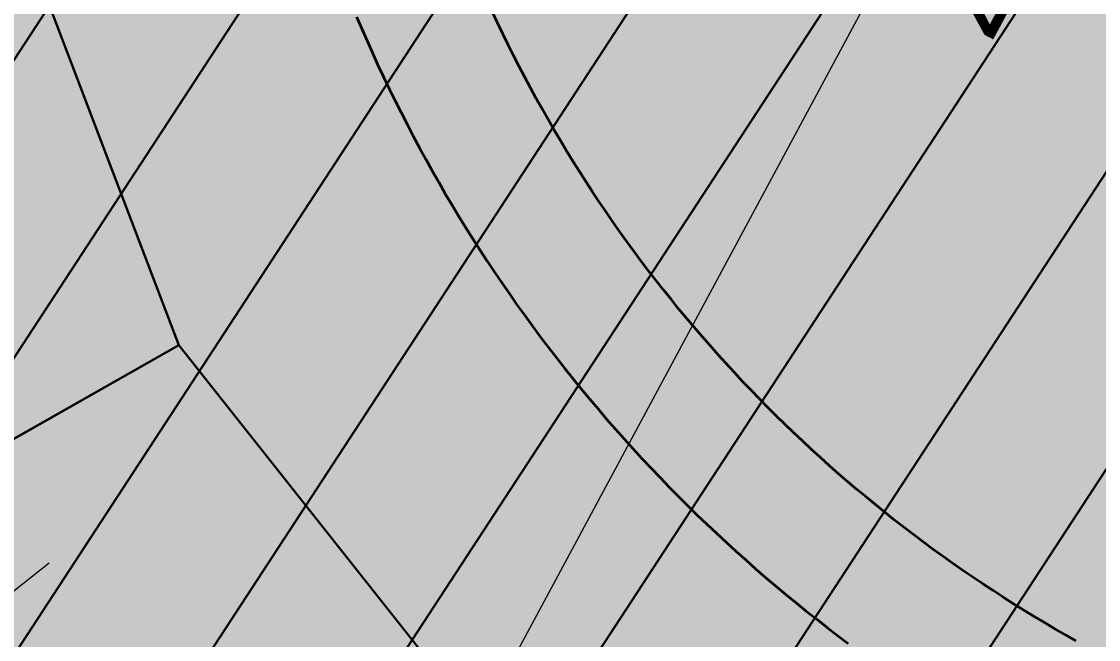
# Model space of a CAD drawing. Header units: metres. Extents: x 2711799 to 2711985, y 1236908 to 1237087.
# Drawn here: x 2711913.791 to 2711915.925, y 1237017.832 to 1237019.057 of the extents above; entities that cross this region are included whole.
import ezdxf

# ---------------------------------------------------------------- set-up
doc = ezdxf.new("R2010")
doc.units = ezdxf.units.M
doc.header["$PDMODE"] = 2
doc.header["$PDSIZE"] = -2
doc.linetypes.add('AUSGEZOGEN', pattern=[0])
for name, color, linetype, lineweight in [('XR$1$STANDARD_1', 7, 'AUSGEZOGEN', 13), ('XR$2$STANDARD_1', 7, 'AUSGEZOGEN', 13), ('XR$5$STANDARD_1', 7, 'AUSGEZOGEN', 13), ('XR$6$Vermassung Decke', 7, 'AUSGEZOGEN', 18)]:
    doc.layers.add(name, color=color, linetype=linetype, lineweight=lineweight)
for name, color, linetype in [('XR$3$V02_Raumstempel', 7, 'AUSGEZOGEN'), ('XR$3$V10_Achsen', 7, 'AUSGEZOGEN'), ('XR$4$E21_Stützen', 7, 'AUSGEZOGEN'), ('XR$4$E42_Aussendämmung', 7, 'AUSGEZOGEN'), ('XR$4$M61_Mobiliar', 7, 'AUSGEZOGEN')]:
    doc.layers.add(name, color=color, linetype=linetype)
doc.styles.add('ARIAL', font='arial.ttf')
doc.dimstyles.new('DIMSTYLE_6', dxfattribs={"dimtxt": 0.2, "dimasz": 0.2, "dimexe": 0, "dimexo": 0, "dimgap": 0.1, "dimtad": 2, "dimrnd": 0.005, "dimzin": 4, "dimdsep": 46, "dimtxsty": 'ARIAL', "dimblk1": 'ALL_ML_KREIS', "dimblk2": 'ALL_ML_KREIS', "dimsah": 1, "dimcen": 0, "dimclrd": 7, "dimclre": 7, "dimclrt": 7, "dimadec": 0, "dimazin": 0, "dimtfac": 1, "dimtdec": 0, "dimtix": 1, "dimtmove": 2, "dimatfit": 3, "dimfxl": 0, "dimtzin": 0, "dimlwd": 0, "dimlwe": 18, "dimarcsym": 0})

# ---------------------------------------------------------------- blocks, each defined once
blk = doc.blocks.new('COMPLEXOBJECT_0')
at = {"layer": 'XR$1$STANDARD_1', "color": 7, "linetype": 'AUSGEZOGEN', "lineweight": 13, "transparency": 33554687, "invisible_edges": 3}
for points in [[(25.4286, 1.3625, -1.3266), (20.6477, 30.5331, -1.3266), (19.2546, 3.146, -1.3266)], [(35.4227, 0.3852, -1.3266), (20.6477, 30.5331, -1.3266), (31.2208, 0.5698, -1.3266)], [(31.2208, 0.5698, -1.3266), (20.6477, 30.5331, -1.3266), (25.4286, 1.3625, -1.3266)]]:
    blk.add_3dface(points, dxfattribs=at)
blk = doc.blocks.new('COMPLEXOBJECT_26')
at = {"layer": 'XR$1$STANDARD_1', "color": 254, "linetype": 'AUSGEZOGEN', "lineweight": 25, "transparency": 33554687, "invisible_edges": 3}
blk.add_3dface([(32.8125, 3.5091, 1.0734), (37.6387, 2.3421, 1.0734), (33.3043, 4.6466, 1.0734)], dxfattribs=at)
blk = doc.blocks.new('COMPLEXOBJECT_74')
at = {"layer": 'XR$1$STANDARD_1', "color": 8, "linetype": 'AUSGEZOGEN', "lineweight": 25, "transparency": 33554687}
for points, invisible_edges in [([(31.3756, 3.0259, 0.3034), (27.2274, 7.907, 0.3034), (32.1527, 3.9235, 0.3034)], 3), ([(32.1527, 3.9235, 0.3034), (27.2274, 7.907, 0.3034), (32.5545, 4.8525, 0.3034)], 3), ([(32.5545, 4.8525, 0.3034), (27.2274, 7.907, 0.3034), (29.4274, 6.697, 0.3034)], 15), ([(32.6774, 6.697, 0.3034), (32.5545, 4.8525, 0.3034), (29.4274, 6.697, 0.3034)], 3)]:
    blk.add_3dface(points, dxfattribs=dict(at, invisible_edges=invisible_edges))
blk = doc.blocks.new('COMPLEXOBJECT_81')
at = {"layer": 'XR$1$STANDARD_1', "color": 117, "linetype": 'AUSGEZOGEN', "lineweight": 25, "transparency": 33554687}
for points, invisible_edges in [([(30.3965, 2.6332, 0.3034), (30.6382, 2.611, 0.3034), (30.3965, 2.6332, 1.4809)], 2), ([(30.3965, 2.6332, 1.4809), (30.6382, 2.611, 0.3034), (31.312, 2.5492, 1.4734)], 3), ([(31.312, 2.5492, 1.4734), (30.6382, 2.611, 0.3034), (32.1223, 2.475, 1.4725)], 3), ([(32.1223, 2.475, 1.4725), (30.6382, 2.611, 0.3034), (31.8016, 2.5044, 0.9668)], 13), ([(31.8016, 2.5044, 0.9668), (32.4203, 2.4477, 1.4717), (32.1223, 2.475, 1.4725)], 12)]:
    blk.add_3dface(points, dxfattribs=dict(at, invisible_edges=invisible_edges))
blk = doc.blocks.new('COMPLEXOBJECT_85')
at = {"layer": 'XR$1$STANDARD_1', "color": 31, "linetype": 'AUSGEZOGEN', "lineweight": 25, "transparency": 33554687}
for points, invisible_edges in [([(31.3756, 3.0259, 0.3034), (32.1527, 3.9235, 0.3034), (31.8016, 2.5044, 0.9668)], 2), ([(31.8016, 2.5044, 0.9668), (32.1527, 3.9235, 0.3034), (32.8125, 3.5091, 1.0734)], 13), ([(32.8125, 3.5091, 1.0734), (32.0643, 2.645, 1.0734), (31.8016, 2.5044, 0.9668)], 14), ([(32.1247, 2.5026, 1.2123), (31.8016, 2.5044, 0.9668), (32.0643, 2.645, 1.0734)], 3), ([(32.4203, 2.4477, 1.4717), (31.8016, 2.5044, 0.9668), (32.4432, 2.4715, 1.4734)], 2), ([(32.4432, 2.4715, 1.4734), (31.8016, 2.5044, 0.9668), (32.459, 2.4845, 1.4769)], 3), ([(32.459, 2.4845, 1.4769), (31.8016, 2.5044, 0.9668), (32.1247, 2.5026, 1.2123)], 3)]:
    blk.add_3dface(points, dxfattribs=dict(at, invisible_edges=invisible_edges))
blk = doc.blocks.new('Baugrube_$F38', base_point=(0, 0, -1.3266))
at = {"layer": 'XR$1$STANDARD_1', "color": 31, "linetype": 'AUSGEZOGEN', "lineweight": 25, "transparency": 33554687}
blk.add_3dface([(32.5545, 4.8525, 0.3034), (33.3043, 4.6466, 1.0734), (32.8125, 3.5091, 1.0734), (32.1527, 3.9235, 0.3034)], dxfattribs=at)
at = {"layer": 'XR$1$STANDARD_1', "color": 7, "linetype": 'AUSGEZOGEN', "lineweight": 13, "transparency": 33554687}
blk.add_blockref('COMPLEXOBJECT_0', (0, 0), dxfattribs=at)
at = {"layer": 'XR$1$STANDARD_1', "color": 8, "linetype": 'AUSGEZOGEN', "lineweight": 13, "transparency": 33554687}
blk.add_blockref('COMPLEXOBJECT_74', (0, 0), dxfattribs=at)
at = {"layer": 'XR$1$STANDARD_1', "color": 254, "linetype": 'AUSGEZOGEN', "lineweight": 13, "transparency": 33554687}
blk.add_blockref('COMPLEXOBJECT_26', (0, 0), dxfattribs=at)
at = {"layer": 'XR$1$STANDARD_1', "color": 31, "linetype": 'AUSGEZOGEN', "lineweight": 13, "transparency": 33554687}
blk.add_blockref('COMPLEXOBJECT_85', (0, 0), dxfattribs=at)
at = {"layer": 'XR$1$STANDARD_1', "color": 117, "linetype": 'AUSGEZOGEN', "lineweight": 13, "transparency": 33554687}
blk.add_blockref('COMPLEXOBJECT_81', (0, 0), dxfattribs=at)
blk = doc.blocks.new('Baugrube_$F39', base_point=(0, 0, -1.3266))
at = {"layer": 'XR$1$STANDARD_1', "linetype": 'AUSGEZOGEN', "lineweight": 25, "transparency": 33554687}
for color, points in [(8, [(27.2274, 7.907), (27.7274, 7.907), (27.7274, 8.407), (32.3274, 8.407), (32.3274, 8.197), (38.2774, 8.197), (38.2774, 6.347), (39.1274, 6.347), (39.1274, 5.747), (37.6774, 5.747), (37.6774, 7.597), (31.7274, 7.597), (31.7274, 7.807), (29.4274, 7.807), (29.4274, 6.697), (32.6774, 6.697), (32.6774, 5.8086), (32.5545, 4.8525), (32.1527, 3.9235), (31.3756, 3.0259), (30.6382, 2.611), (30.3965, 2.6332), (28.4774, 2.9132), (28.4774, 4.497), (27.2274, 4.497)]), (31, [(32.5545, 4.8525), (33.3043, 4.6466), (32.8125, 3.5091), (32.1527, 3.9235)]), (31, [(32.1527, 3.9235), (32.8125, 3.5091), (32.0643, 2.645), (32.1247, 2.5026), (32.459, 2.4845), (32.4432, 2.4715), (32.4203, 2.4477), (31.8016, 2.5044), (31.3756, 3.0259)])]:
    blk.add_hatch(color=color, dxfattribs=at).paths.add_polyline_path(points, flags=16)
at = {"layer": 'XR$1$STANDARD_1', "color": 7, "linetype": 'AUSGEZOGEN', "lineweight": 13, "transparency": 33554687}
blk.add_lwpolyline([(37.6774, 7.597), (31.7274, 7.597), (31.7274, 7.807), (29.4274, 7.807), (29.4274, 6.697), (32.6774, 6.697), (32.6774, 5.8086), (32.5545, 4.8525), (32.1527, 3.9235), (31.3756, 3.0259), (30.6382, 2.611), (30.3965, 2.6332), (28.4774, 2.9132), (28.4774, 4.497), (27.2274, 4.497), (27.2274, 7.907), (27.2274, 7.907), (27.7274, 7.907), (27.7274, 8.407), (32.3274, 8.407)], dxfattribs=at)
for points in [[(32.5545, 4.8525), (33.3043, 4.6466), (32.8125, 3.5091), (32.1527, 3.9235), (32.5545, 4.8525)], [(32.1527, 3.9235), (32.8125, 3.5091), (32.0643, 2.645), (32.1247, 2.5026), (32.459, 2.4845), (32.4432, 2.4715), (32.4203, 2.4477), (31.8016, 2.5044), (31.3756, 3.0259), (32.1527, 3.9235)]]:
    blk.add_lwpolyline(points, close=True, dxfattribs=at)
blk = doc.blocks.new('MUSTERELEMENT_19')
at = {"layer": 'XR$5$STANDARD_1', "color": 7, "linetype": 'AUSGEZOGEN', "lineweight": 18, "transparency": 33554687}
for p, q in [((9.1498, -11.7824), (9.2875, -11.8419)), ((8.9625, -11.8376), (9.2379, -11.9567)), ((9.0506, -12.0119), (9.1883, -12.0714)), ((8.8633, -12.0671), (9.1386, -12.1862)), ((8.9513, -12.2414), (9.089, -12.3009))]:
    blk.add_line(p, q, dxfattribs=at)
blk.add_lwpolyline([(8.764, -12.2966), (8.9653, -12.3836), (9.0394, -12.4157)], dxfattribs=at)
blk = doc.blocks.new('ALL_ML_KREIS')
at = {"color": 0, "linetype": 'ByBlock', "lineweight": -2}
for p, q in [((0, -0.5), (0, 0.5)), ((-1, 0), (0.5, 0))]:
    blk.add_line(p, q, dxfattribs=at)
blk.add_circle((0, 0), 0.15, dxfattribs=at)
blk = doc.blocks.new('*D1375')
at = {"layer": 'DEFPOINTS', "color": 0, "transparency": 16777216}
for p in [(2711916.4601, 1237021.3212), (2711914.6276, 1237017.5379), (2711915.3925, 1237017.1267)]:
    blk.add_point(p, dxfattribs=at)
at = {"layer": 'XR$6$Vermassung Decke', "color": 7, "lineweight": 18, "transparency": 16777216}
for p, q in [((2711916.4601, 1237021.3212), (2711916.6165, 1237021.2372)), ((2711915.3925, 1237017.1267), (2711914.6276, 1237017.5379))]:
    blk.add_line(p, q, dxfattribs=at)
at = {"layer": 'XR$6$Vermassung Decke', "color": 7, "lineweight": 0, "transparency": 16777216}
blk.add_line((2711916.5218, 1237021.061), (2711914.7223, 1237017.7141), dxfattribs=at)
at = {"layer": 'XR$6$Vermassung Decke', "color": 7, "lineweight": 0, "transparency": 16777216, "xscale": 0.2, "yscale": 0.2, "zscale": 0.2}
for p, rotation in [((2711916.6165, 1237021.2372), 61.73568339642876), ((2711914.6276, 1237017.5379), 241.7356833964287)]:
    blk.add_blockref('ALL_ML_KREIS', p, dxfattribs=dict(at, rotation=rotation))
at = {"layer": 'XR$6$Vermassung Decke', "color": 7, "lineweight": 18, "transparency": 16777216, "insert": (2711915.7954, 1237019.2804), "char_height": 0.2, "width": 0.666667, "attachment_point": 5, "rotation": 61.7357, "style": 'ARIAL'}
blk.add_mtext('4.20', dxfattribs=at)

msp = doc.modelspace()

# ---------------------------------------------------------------- linework, layer by layer
at = {"layer": 'XR$2$STANDARD_1', "color": 1, "linetype": 'AUSGEZOGEN', "lineweight": 35, "transparency": 33554687}
for p, q in [((2711914.7346, 1237019.054, 640.05), (2711914.7244, 1237019.0757, 640.05)), ((2711914.7346, 1237019.054, 640.05), (2711914.7244, 1237019.0757, 640.05)), ((2711914.4552, 1237019.0664, 640.05), (2711914.4655, 1237019.0424, 640.05)), ((2711914.4552, 1237019.0664, 640.05), (2711914.4655, 1237019.0424, 640.05)), ((2711914.745, 1237019.0323, 640.05), (2711914.7346, 1237019.054, 640.05)), ((2711914.745, 1237019.0323, 640.05), (2711914.7346, 1237019.054, 640.05)), ((2711914.4655, 1237019.0424, 640.05), (2711914.476, 1237019.0184, 640.05)), ((2711914.4655, 1237019.0424, 640.05), (2711914.476, 1237019.0184, 640.05)), ((2711914.7555, 1237019.0108, 640.05), (2711914.745, 1237019.0323, 640.05)), ((2711914.7555, 1237019.0108, 640.05), (2711914.745, 1237019.0323, 640.05)), ((2711914.476, 1237019.0184, 640.05), (2711914.4866, 1237018.9945, 640.05)), ((2711914.476, 1237019.0184, 640.05), (2711914.4866, 1237018.9945, 640.05)), ((2711914.7663, 1237018.9893, 640.05), (2711914.7555, 1237019.0108, 640.05)), ((2711914.7663, 1237018.9893, 640.05), (2711914.7555, 1237019.0108, 640.05)), ((2711914.4866, 1237018.9945, 640.05), (2711914.4975, 1237018.9706, 640.05)), ((2711914.4866, 1237018.9945, 640.05), (2711914.4975, 1237018.9706, 640.05)), ((2711914.7772, 1237018.9679, 640.05), (2711914.7663, 1237018.9893, 640.05)), ((2711914.7772, 1237018.9679, 640.05), (2711914.7663, 1237018.9893, 640.05)), ((2711914.4975, 1237018.9706, 640.05), (2711914.5087, 1237018.9469, 640.05)), ((2711914.4975, 1237018.9706, 640.05), (2711914.5087, 1237018.9469, 640.05)), ((2711914.7883, 1237018.9467, 640.05), (2711914.7772, 1237018.9679, 640.05)), ((2711914.7883, 1237018.9467, 640.05), (2711914.7772, 1237018.9679, 640.05)), ((2711914.5087, 1237018.9469, 640.05), (2711914.52, 1237018.9233, 640.05)), ((2711914.5087, 1237018.9469, 640.05), (2711914.52, 1237018.9233, 640.05)), ((2711914.7996, 1237018.9255, 640.05), (2711914.7883, 1237018.9467, 640.05)), ((2711914.7996, 1237018.9255, 640.05), (2711914.7883, 1237018.9467, 640.05)), ((2711914.8111, 1237018.9044, 640.05), (2711914.7996, 1237018.9255, 640.05)), ((2711914.8111, 1237018.9044, 640.05), (2711914.7996, 1237018.9255, 640.05)), ((2711914.52, 1237018.9233, 640.05), (2711914.5315, 1237018.8998, 640.05)), ((2711914.52, 1237018.9233, 640.05), (2711914.5315, 1237018.8998, 640.05)), ((2711914.8228, 1237018.8835, 640.05), (2711914.8111, 1237018.9044, 640.05)), ((2711914.8228, 1237018.8835, 640.05), (2711914.8111, 1237018.9044, 640.05)), ((2711914.5315, 1237018.8998, 640.05), (2711914.5432, 1237018.8764, 640.05)), ((2711914.5315, 1237018.8998, 640.05), (2711914.5432, 1237018.8764, 640.05)), ((2711914.8346, 1237018.8626, 640.05), (2711914.8228, 1237018.8835, 640.05)), ((2711914.8346, 1237018.8626, 640.05), (2711914.8228, 1237018.8835, 640.05)), ((2711914.5432, 1237018.8764, 640.05), (2711914.5551, 1237018.8531, 640.05)), ((2711914.5432, 1237018.8764, 640.05), (2711914.5551, 1237018.8531, 640.05)), ((2711914.8467, 1237018.8418, 640.05), (2711914.8346, 1237018.8626, 640.05)), ((2711914.8467, 1237018.8418, 640.05), (2711914.8346, 1237018.8626, 640.05)), ((2711914.5551, 1237018.8531, 640.05), (2711914.5673, 1237018.8299, 640.05)), ((2711914.5551, 1237018.8531, 640.05), (2711914.5673, 1237018.8299, 640.05)), ((2711914.8589, 1237018.8212, 640.05), (2711914.8467, 1237018.8418, 640.05)), ((2711914.8589, 1237018.8212, 640.05), (2711914.8467, 1237018.8418, 640.05)), ((2711914.5673, 1237018.8299, 640.05), (2711914.5796, 1237018.8068, 640.05)), ((2711914.5673, 1237018.8299, 640.05), (2711914.5796, 1237018.8068, 640.05)), ((2711914.8713, 1237018.8006, 640.05), (2711914.8589, 1237018.8212, 640.05)), ((2711914.8713, 1237018.8006, 640.05), (2711914.8589, 1237018.8212, 640.05)), ((2711914.5796, 1237018.8068, 640.05), (2711914.5921, 1237018.7838, 640.05)), ((2711914.5796, 1237018.8068, 640.05), (2711914.5921, 1237018.7838, 640.05)), ((2711914.8839, 1237018.7802, 640.05), (2711914.8713, 1237018.8006, 640.05)), ((2711914.8839, 1237018.7802, 640.05), (2711914.8713, 1237018.8006, 640.05)), ((2711914.5921, 1237018.7838, 640.05), (2711914.6049, 1237018.7609, 640.05)), ((2711914.5921, 1237018.7838, 640.05), (2711914.6049, 1237018.7609, 640.05)), ((2711914.8966, 1237018.7598, 640.05), (2711914.8839, 1237018.7802, 640.05)), ((2711914.8966, 1237018.7598, 640.05), (2711914.8839, 1237018.7802, 640.05)), ((2711914.6049, 1237018.7609, 640.05), (2711914.6178, 1237018.7382, 640.05)), ((2711914.6049, 1237018.7609, 640.05), (2711914.6178, 1237018.7382, 640.05)), ((2711914.9096, 1237018.7396, 640.05), (2711914.8966, 1237018.7598, 640.05)), ((2711914.9096, 1237018.7396, 640.05), (2711914.8966, 1237018.7598, 640.05)), ((2711914.6178, 1237018.7382, 640.05), (2711914.6309, 1237018.7155, 640.05)), ((2711914.6178, 1237018.7382, 640.05), (2711914.6309, 1237018.7155, 640.05)), ((2711914.9227, 1237018.7195, 640.05), (2711914.9096, 1237018.7396, 640.05)), ((2711914.9227, 1237018.7195, 640.05), (2711914.9096, 1237018.7396, 640.05)), ((2711914.6309, 1237018.7155, 640.05), (2711914.6443, 1237018.693, 640.05)), ((2711914.6309, 1237018.7155, 640.05), (2711914.6443, 1237018.693, 640.05)), ((2711914.9359, 1237018.6995, 640.05), (2711914.9227, 1237018.7195, 640.05)), ((2711914.9359, 1237018.6995, 640.05), (2711914.9227, 1237018.7195, 640.05)), ((2711914.6443, 1237018.693, 640.05), (2711914.6578, 1237018.6705, 640.05)), ((2711914.6443, 1237018.693, 640.05), (2711914.6578, 1237018.6705, 640.05)), ((2711914.9494, 1237018.6796, 640.05), (2711914.9359, 1237018.6995, 640.05)), ((2711914.9494, 1237018.6796, 640.05), (2711914.9359, 1237018.6995, 640.05)), ((2711914.6578, 1237018.6705, 640.05), (2711914.6715, 1237018.6482, 640.05)), ((2711914.6578, 1237018.6705, 640.05), (2711914.6715, 1237018.6482, 640.05)), ((2711914.963, 1237018.6599, 640.05), (2711914.9494, 1237018.6796, 640.05)), ((2711914.963, 1237018.6599, 640.05), (2711914.9494, 1237018.6796, 640.05)), ((2711914.6715, 1237018.6482, 640.05), (2711914.6854, 1237018.6261, 640.05)), ((2711914.6715, 1237018.6482, 640.05), (2711914.6854, 1237018.6261, 640.05)), ((2711914.9768, 1237018.6402, 640.05), (2711914.963, 1237018.6599, 640.05)), ((2711914.9768, 1237018.6402, 640.05), (2711914.963, 1237018.6599, 640.05)), ((2711914.6854, 1237018.6261, 640.05), (2711914.6995, 1237018.604, 640.05)), ((2711914.6854, 1237018.6261, 640.05), (2711914.6995, 1237018.604, 640.05)), ((2711914.9908, 1237018.6207, 640.05), (2711914.9768, 1237018.6402, 640.05)), ((2711914.9908, 1237018.6207, 640.05), (2711914.9768, 1237018.6402, 640.05)), ((2711914.6995, 1237018.604, 640.05), (2711914.7138, 1237018.5821, 640.05)), ((2711914.6995, 1237018.604, 640.05), (2711914.7138, 1237018.5821, 640.05)), ((2711915.005, 1237018.6013, 640.05), (2711914.9908, 1237018.6207, 640.05)), ((2711915.005, 1237018.6013, 640.05), (2711914.9908, 1237018.6207, 640.05)), ((2711915.0193, 1237018.5821, 640.05), (2711915.005, 1237018.6013, 640.05)), ((2711915.0193, 1237018.5821, 640.05), (2711915.005, 1237018.6013, 640.05)), ((2711914.7138, 1237018.5821, 640.05), (2711914.7283, 1237018.5603, 640.05)), ((2711914.7138, 1237018.5821, 640.05), (2711914.7283, 1237018.5603, 640.05)), ((2711915.0337, 1237018.5629, 640.05), (2711915.0193, 1237018.5821, 640.05)), ((2711915.0337, 1237018.5629, 640.05), (2711915.0193, 1237018.5821, 640.05)), ((2711915.0484, 1237018.5439, 640.05), (2711915.0337, 1237018.5629, 640.05)), ((2711915.0484, 1237018.5439, 640.05), (2711915.0337, 1237018.5629, 640.05)), ((2711914.7283, 1237018.5603, 640.05), (2711914.743, 1237018.5386, 640.05)), ((2711914.7283, 1237018.5603, 640.05), (2711914.743, 1237018.5386, 640.05)), ((2711915.0632, 1237018.525, 640.05), (2711915.0484, 1237018.5439, 640.05)), ((2711915.0632, 1237018.525, 640.05), (2711915.0484, 1237018.5439, 640.05)), ((2711914.743, 1237018.5386, 640.05), (2711914.7579, 1237018.517, 640.05)), ((2711914.743, 1237018.5386, 640.05), (2711914.7579, 1237018.517, 640.05)), ((2711915.0782, 1237018.5063, 640.05), (2711915.0632, 1237018.525, 640.05)), ((2711915.0782, 1237018.5063, 640.05), (2711915.0632, 1237018.525, 640.05)), ((2711914.7579, 1237018.517, 640.05), (2711914.7729, 1237018.4956, 640.05)), ((2711914.7579, 1237018.517, 640.05), (2711914.7729, 1237018.4956, 640.05)), ((2711915.0933, 1237018.4876, 640.05), (2711915.0782, 1237018.5063, 640.05)), ((2711915.0933, 1237018.4876, 640.05), (2711915.0782, 1237018.5063, 640.05)), ((2711914.7729, 1237018.4956, 640.05), (2711914.7882, 1237018.4743, 640.05)), ((2711914.7729, 1237018.4956, 640.05), (2711914.7882, 1237018.4743, 640.05)), ((2711915.1086, 1237018.4691, 640.05), (2711915.0933, 1237018.4876, 640.05)), ((2711915.1086, 1237018.4691, 640.05), (2711915.0933, 1237018.4876, 640.05)), ((2711914.7882, 1237018.4743, 640.05), (2711914.8036, 1237018.4532, 640.05)), ((2711914.7882, 1237018.4743, 640.05), (2711914.8036, 1237018.4532, 640.05)), ((2711915.1241, 1237018.4508, 640.05), (2711915.1086, 1237018.4691, 640.05)), ((2711915.1241, 1237018.4508, 640.05), (2711915.1086, 1237018.4691, 640.05)), ((2711914.8036, 1237018.4532, 640.05), (2711914.8192, 1237018.4321, 640.05)), ((2711914.8036, 1237018.4532, 640.05), (2711914.8192, 1237018.4321, 640.05)), ((2711915.1397, 1237018.4326, 640.05), (2711915.1241, 1237018.4508, 640.05)), ((2711915.1397, 1237018.4326, 640.05), (2711915.1241, 1237018.4508, 640.05)), ((2711914.8192, 1237018.4321, 640.05), (2711914.835, 1237018.4112, 640.05)), ((2711914.8192, 1237018.4321, 640.05), (2711914.835, 1237018.4112, 640.05)), ((2711915.1555, 1237018.4145, 640.05), (2711915.1397, 1237018.4326, 640.05)), ((2711915.1555, 1237018.4145, 640.05), (2711915.1397, 1237018.4326, 640.05)), ((2711915.1714, 1237018.3965, 640.05), (2711915.1555, 1237018.4145, 640.05)), ((2711915.1714, 1237018.3965, 640.05), (2711915.1555, 1237018.4145, 640.05)), ((2711914.835, 1237018.4112, 640.05), (2711914.851, 1237018.3905, 640.05)), ((2711914.835, 1237018.4112, 640.05), (2711914.851, 1237018.3905, 640.05)), ((2711914.851, 1237018.3905, 640.05), (2711914.8671, 1237018.3699, 640.05)), ((2711914.851, 1237018.3905, 640.05), (2711914.8671, 1237018.3699, 640.05)), ((2711915.1875, 1237018.3787, 640.05), (2711915.1714, 1237018.3965, 640.05)), ((2711915.1875, 1237018.3787, 640.05), (2711915.1714, 1237018.3965, 640.05)), ((2711914.8671, 1237018.3699, 640.05), (2711914.8835, 1237018.3494, 640.05)), ((2711914.8671, 1237018.3699, 640.05), (2711914.8835, 1237018.3494, 640.05)), ((2711915.2037, 1237018.361, 640.05), (2711915.1875, 1237018.3787, 640.05)), ((2711915.2037, 1237018.361, 640.05), (2711915.1875, 1237018.3787, 640.05)), ((2711914.8835, 1237018.3494, 640.05), (2711914.9, 1237018.3291, 640.05)), ((2711914.8835, 1237018.3494, 640.05), (2711914.9, 1237018.3291, 640.05)), ((2711915.2201, 1237018.3435, 640.05), (2711915.2037, 1237018.361, 640.05)), ((2711915.2201, 1237018.3435, 640.05), (2711915.2037, 1237018.361, 640.05)), ((2711914.9, 1237018.3291, 640.05), (2711914.9167, 1237018.3089, 640.05)), ((2711914.9, 1237018.3291, 640.05), (2711914.9167, 1237018.3089, 640.05)), ((2711915.2367, 1237018.3261, 640.05), (2711915.2201, 1237018.3435, 640.05)), ((2711915.2367, 1237018.3261, 640.05), (2711915.2201, 1237018.3435, 640.05)), ((2711914.9167, 1237018.3089, 640.05), (2711914.9335, 1237018.2889, 640.05)), ((2711914.9167, 1237018.3089, 640.05), (2711914.9335, 1237018.2889, 640.05)), ((2711915.2534, 1237018.3089, 640.05), (2711915.2367, 1237018.3261, 640.05)), ((2711915.2534, 1237018.3089, 640.05), (2711915.2367, 1237018.3261, 640.05)), ((2711915.2703, 1237018.2918, 640.05), (2711915.2534, 1237018.3089, 640.05)), ((2711915.2703, 1237018.2918, 640.05), (2711915.2534, 1237018.3089, 640.05)), ((2711914.9335, 1237018.2889, 640.05), (2711914.9506, 1237018.269, 640.05)), ((2711914.9335, 1237018.2889, 640.05), (2711914.9506, 1237018.269, 640.05)), ((2711915.2873, 1237018.2749, 640.05), (2711915.2703, 1237018.2918, 640.05)), ((2711915.2873, 1237018.2749, 640.05), (2711915.2703, 1237018.2918, 640.05)), ((2711914.9506, 1237018.269, 640.05), (2711914.9678, 1237018.2493, 640.05)), ((2711914.9506, 1237018.269, 640.05), (2711914.9678, 1237018.2493, 640.05)), ((2711915.3044, 1237018.2581, 640.05), (2711915.2873, 1237018.2749, 640.05)), ((2711915.3044, 1237018.2581, 640.05), (2711915.2873, 1237018.2749, 640.05)), ((2711914.9678, 1237018.2493, 640.05), (2711914.9852, 1237018.2297, 640.05)), ((2711914.9678, 1237018.2493, 640.05), (2711914.9852, 1237018.2297, 640.05)), ((2711915.3217, 1237018.2414, 640.05), (2711915.3044, 1237018.2581, 640.05)), ((2711915.3217, 1237018.2414, 640.05), (2711915.3044, 1237018.2581, 640.05)), ((2711915.3391, 1237018.2249, 640.05), (2711915.3217, 1237018.2414, 640.05)), ((2711915.3391, 1237018.2249, 640.05), (2711915.3217, 1237018.2414, 640.05)), ((2711914.9852, 1237018.2297, 640.05), (2711915.0027, 1237018.2103, 640.05)), ((2711914.9852, 1237018.2297, 640.05), (2711915.0027, 1237018.2103, 640.05)), ((2711915.3567, 1237018.2086, 640.05), (2711915.3391, 1237018.2249, 640.05)), ((2711915.3567, 1237018.2086, 640.05), (2711915.3391, 1237018.2249, 640.05)), ((2711915.0027, 1237018.2103, 640.05), (2711915.0205, 1237018.191, 640.05)), ((2711915.0027, 1237018.2103, 640.05), (2711915.0205, 1237018.191, 640.05)), ((2711915.3744, 1237018.1924, 640.05), (2711915.3567, 1237018.2086, 640.05)), ((2711915.3744, 1237018.1924, 640.05), (2711915.3567, 1237018.2086, 640.05)), ((2711915.0205, 1237018.191, 640.05), (2711915.0384, 1237018.1719, 640.05)), ((2711915.0205, 1237018.191, 640.05), (2711915.0384, 1237018.1719, 640.05)), ((2711915.3923, 1237018.1764, 640.05), (2711915.3744, 1237018.1924, 640.05)), ((2711915.3923, 1237018.1764, 640.05), (2711915.3744, 1237018.1924, 640.05)), ((2711915.0384, 1237018.1719, 640.05), (2711915.0564, 1237018.1529, 640.05)), ((2711915.0384, 1237018.1719, 640.05), (2711915.0564, 1237018.1529, 640.05)), ((2711915.4103, 1237018.1605, 640.05), (2711915.3923, 1237018.1764, 640.05)), ((2711915.4103, 1237018.1605, 640.05), (2711915.3923, 1237018.1764, 640.05)), ((2711915.4285, 1237018.1448, 640.05), (2711915.4103, 1237018.1605, 640.05)), ((2711915.4285, 1237018.1448, 640.05), (2711915.4103, 1237018.1605, 640.05)), ((2711915.0564, 1237018.1529, 640.05), (2711915.0746, 1237018.1341, 640.05)), ((2711915.0564, 1237018.1529, 640.05), (2711915.0746, 1237018.1341, 640.05)), ((2711915.4467, 1237018.1292, 640.05), (2711915.4285, 1237018.1448, 640.05)), ((2711915.4467, 1237018.1292, 640.05), (2711915.4285, 1237018.1448, 640.05)), ((2711915.0746, 1237018.1341, 640.05), (2711915.093, 1237018.1155, 640.05)), ((2711915.0746, 1237018.1341, 640.05), (2711915.093, 1237018.1155, 640.05)), ((2711915.093, 1237018.1155, 640.05), (2711915.1116, 1237018.097, 640.05)), ((2711915.093, 1237018.1155, 640.05), (2711915.1116, 1237018.097, 640.05)), ((2711915.4652, 1237018.1138, 640.05), (2711915.4467, 1237018.1292, 640.05)), ((2711915.4652, 1237018.1138, 640.05), (2711915.4467, 1237018.1292, 640.05)), ((2711915.4837, 1237018.0986, 640.05), (2711915.4652, 1237018.1138, 640.05)), ((2711915.4837, 1237018.0986, 640.05), (2711915.4652, 1237018.1138, 640.05)), ((2711915.1116, 1237018.097, 640.05), (2711915.1303, 1237018.0787, 640.05)), ((2711915.1116, 1237018.097, 640.05), (2711915.1303, 1237018.0787, 640.05)), ((2711915.5024, 1237018.0835, 640.05), (2711915.4837, 1237018.0986, 640.05)), ((2711915.5024, 1237018.0835, 640.05), (2711915.4837, 1237018.0986, 640.05)), ((2711915.1303, 1237018.0787, 640.05), (2711915.1491, 1237018.0605, 640.05)), ((2711915.1303, 1237018.0787, 640.05), (2711915.1491, 1237018.0605, 640.05)), ((2711915.5212, 1237018.0686, 640.05), (2711915.5024, 1237018.0835, 640.05)), ((2711915.5212, 1237018.0686, 640.05), (2711915.5024, 1237018.0835, 640.05)), ((2711915.1491, 1237018.0605, 640.05), (2711915.1682, 1237018.0425, 640.05)), ((2711915.1491, 1237018.0605, 640.05), (2711915.1682, 1237018.0425, 640.05)), ((2711915.5401, 1237018.0539, 640.05), (2711915.5212, 1237018.0686, 640.05)), ((2711915.5401, 1237018.0539, 640.05), (2711915.5212, 1237018.0686, 640.05)), ((2711915.5592, 1237018.0393, 640.05), (2711915.5401, 1237018.0539, 640.05)), ((2711915.5592, 1237018.0393, 640.05), (2711915.5401, 1237018.0539, 640.05)), ((2711915.1682, 1237018.0425, 640.05), (2711915.1873, 1237018.0247, 640.05)), ((2711915.1682, 1237018.0425, 640.05), (2711915.1873, 1237018.0247, 640.05)), ((2711915.5784, 1237018.0249, 640.05), (2711915.5592, 1237018.0393, 640.05)), ((2711915.5784, 1237018.0249, 640.05), (2711915.5592, 1237018.0393, 640.05)), ((2711915.1873, 1237018.0247, 640.05), (2711915.2067, 1237018.0071, 640.05)), ((2711915.1873, 1237018.0247, 640.05), (2711915.2067, 1237018.0071, 640.05)), ((2711915.2067, 1237018.0071, 640.05), (2711915.2262, 1237017.9896, 640.05)), ((2711915.2067, 1237018.0071, 640.05), (2711915.2262, 1237017.9896, 640.05)), ((2711915.5977, 1237018.0106, 640.05), (2711915.5784, 1237018.0249, 640.05)), ((2711915.5977, 1237018.0106, 640.05), (2711915.5784, 1237018.0249, 640.05)), ((2711915.6172, 1237017.9966, 640.05), (2711915.5977, 1237018.0106, 640.05)), ((2711915.6172, 1237017.9966, 640.05), (2711915.5977, 1237018.0106, 640.05)), ((2711915.2262, 1237017.9896, 640.05), (2711915.2458, 1237017.9723, 640.05)), ((2711915.2262, 1237017.9896, 640.05), (2711915.2458, 1237017.9723, 640.05)), ((2711915.6367, 1237017.9827, 640.05), (2711915.6172, 1237017.9966, 640.05)), ((2711915.6367, 1237017.9827, 640.05), (2711915.6172, 1237017.9966, 640.05)), ((2711915.2458, 1237017.9723, 640.05), (2711915.2656, 1237017.9551, 640.05)), ((2711915.2458, 1237017.9723, 640.05), (2711915.2656, 1237017.9551, 640.05)), ((2711915.6564, 1237017.9689, 640.05), (2711915.6367, 1237017.9827, 640.05)), ((2711915.6564, 1237017.9689, 640.05), (2711915.6367, 1237017.9827, 640.05)), ((2711915.6762, 1237017.9554, 640.05), (2711915.6564, 1237017.9689, 640.05)), ((2711915.6762, 1237017.9554, 640.05), (2711915.6564, 1237017.9689, 640.05)), ((2711915.2656, 1237017.9551, 640.05), (2711915.2855, 1237017.9381, 640.05)), ((2711915.2656, 1237017.9551, 640.05), (2711915.2855, 1237017.9381, 640.05)), ((2711915.6961, 1237017.942, 640.05), (2711915.6762, 1237017.9554, 640.05)), ((2711915.6961, 1237017.942, 640.05), (2711915.6762, 1237017.9554, 640.05)), ((2711915.2855, 1237017.9381, 640.05), (2711915.3056, 1237017.9213, 640.05)), ((2711915.2855, 1237017.9381, 640.05), (2711915.3056, 1237017.9213, 640.05)), ((2711915.3056, 1237017.9213, 640.05), (2711915.3259, 1237017.9047, 640.05)), ((2711915.3056, 1237017.9213, 640.05), (2711915.3259, 1237017.9047, 640.05)), ((2711915.7162, 1237017.9288, 640.05), (2711915.6961, 1237017.942, 640.05)), ((2711915.7162, 1237017.9288, 640.05), (2711915.6961, 1237017.942, 640.05)), ((2711915.7363, 1237017.9157, 640.05), (2711915.7162, 1237017.9288, 640.05)), ((2711915.7363, 1237017.9157, 640.05), (2711915.7162, 1237017.9288, 640.05)), ((2711915.3259, 1237017.9047, 640.05), (2711915.3462, 1237017.8883, 640.05)), ((2711915.3259, 1237017.9047, 640.05), (2711915.3462, 1237017.8883, 640.05)), ((2711915.7566, 1237017.9029, 640.05), (2711915.7363, 1237017.9157, 640.05)), ((2711915.7566, 1237017.9029, 640.05), (2711915.7363, 1237017.9157, 640.05)), ((2711915.777, 1237017.8902, 640.05), (2711915.7566, 1237017.9029, 640.05)), ((2711915.777, 1237017.8902, 640.05), (2711915.7566, 1237017.9029, 640.05)), ((2711915.3462, 1237017.8883, 640.05), (2711915.3668, 1237017.872, 640.05)), ((2711915.3462, 1237017.8883, 640.05), (2711915.3668, 1237017.872, 640.05)), ((2711915.7975, 1237017.8777, 640.05), (2711915.777, 1237017.8902, 640.05)), ((2711915.7975, 1237017.8777, 640.05), (2711915.777, 1237017.8902, 640.05)), ((2711915.3668, 1237017.872, 640.05), (2711915.3874, 1237017.8559, 640.05)), ((2711915.3668, 1237017.872, 640.05), (2711915.3874, 1237017.8559, 640.05)), ((2711915.8181, 1237017.8654, 640.05), (2711915.7975, 1237017.8777, 640.05)), ((2711915.8181, 1237017.8654, 640.05), (2711915.7975, 1237017.8777, 640.05)), ((2711915.8388, 1237017.8532, 640.05), (2711915.8181, 1237017.8654, 640.05)), ((2711915.8388, 1237017.8532, 640.05), (2711915.8181, 1237017.8654, 640.05)), ((2711915.3874, 1237017.8559, 640.05), (2711915.4082, 1237017.84, 640.05)), ((2711915.3874, 1237017.8559, 640.05), (2711915.4082, 1237017.84, 640.05)), ((2711915.4082, 1237017.84, 640.05), (2711915.4292, 1237017.8243, 640.05)), ((2711915.4082, 1237017.84, 640.05), (2711915.4292, 1237017.8243, 640.05)), ((2711915.8596, 1237017.8413, 640.05), (2711915.8388, 1237017.8532, 640.05)), ((2711915.8596, 1237017.8413, 640.05), (2711915.8388, 1237017.8532, 640.05)), ((2711915.8805, 1237017.8295, 640.05), (2711915.8596, 1237017.8413, 640.05)), ((2711915.8805, 1237017.8295, 640.05), (2711915.8596, 1237017.8413, 640.05))]:
    msp.add_line(p, q, dxfattribs=at)
at = {"layer": 'XR$3$V02_Raumstempel', "transparency": 33554687}
for points in [[(2711920.3963, 1237024.335, 636), (2711919.1519, 1237022.5457, 636), (2711917.7428, 1237020.866, 636), (2711916.3241, 1237018.7569, 636), (2711914.8917, 1237016.5635, 636), (2711913.7051, 1237014.9983, 636), (2711912.4651, 1237013.0423, 636), (2711912.0286, 1237012.4259, 636), (2711910.5637, 1237009.9385, 636), (2711909.565, 1237008.5967, 636), (2711909.1162, 1237007.7593, 636), (2711907.6407, 1237005.2887, 636)], [(2711918.4652, 1237024.175, 635), (2711916.1481, 1237021.413, 635), (2711915.6711, 1237020.7039, 635), (2711913.3887, 1237017.209, 635), (2711913.022, 1237016.7252, 635), (2711911.1184, 1237013.7225, 635), (2711910.9804, 1237013.5275, 635), (2711908.7611, 1237009.7593, 635), (2711908.4625, 1237009.3581, 635), (2711908.3283, 1237009.1078, 635), (2711906.2188, 1237005.5757, 635)]]:
    msp.add_polyline3d(points, dxfattribs=at)
at = {"layer": 'XR$3$V10_Achsen', "transparency": 33554687}
for points in [[(2711918.1906, 1237024.8268, 634.6), (2711915.5102, 1237021.6318, 634.6), (2711915.4099, 1237021.4827, 634.6), (2711912.7875, 1237017.4671, 634.6), (2711912.7487, 1237017.416, 634.6), (2711910.5797, 1237013.9946, 634.6), (2711910.561, 1237013.9682, 634.6), (2711908.04, 1237009.6876, 634.6), (2711908.0215, 1237009.6627, 634.6), (2711908.0132, 1237009.6472, 634.6), (2711907.2092, 1237008.301, 634.6), (2711906.488, 1237007.5827, 634.6), (2711905.2948, 1237005.9505, 634.6)], [(2711919.5167, 1237024.6403, 635.4), (2711918.7399, 1237023.5233, 635.4), (2711916.7859, 1237021.1942, 635.4), (2711915.9323, 1237019.9251, 635.4), (2711913.9899, 1237016.9508, 635.4), (2711913.2952, 1237016.0344, 635.4), (2711911.6571, 1237013.4504, 635.4), (2711911.3997, 1237013.0869, 635.4), (2711909.4821, 1237009.831, 635.4), (2711908.9035, 1237009.0535, 635.4), (2711908.6435, 1237008.5684, 635.4), (2711906.7876, 1237005.4609, 635.4)], [(2711919.8099, 1237024.5385, 635.6), (2711918.8773, 1237023.1974, 635.6), (2711917.1049, 1237021.0848, 635.6), (2711916.0629, 1237019.5357, 635.6), (2711914.2905, 1237016.8217, 635.6), (2711913.4318, 1237015.6891, 635.6), (2711911.9264, 1237013.3144, 635.6), (2711911.6093, 1237012.8666, 635.6), (2711909.8427, 1237009.8668, 635.6), (2711909.124, 1237008.9012, 635.6), (2711908.801, 1237008.2987, 635.6), (2711907.0719, 1237005.4035, 635.6)], [(2711918.3279, 1237024.5009, 634.8), (2711915.8291, 1237021.5224, 634.8), (2711915.5405, 1237021.0933, 634.8), (2711913.0881, 1237017.338, 634.8), (2711912.8853, 1237017.0706, 634.8), (2711910.8491, 1237013.8585, 634.8), (2711910.7707, 1237013.7479, 634.8), (2711908.4006, 1237009.7235, 634.8), (2711908.242, 1237009.5104, 634.8), (2711908.1708, 1237009.3775, 634.8), (2711905.9344, 1237005.6331, 634.8)], [(2711920.1031, 1237024.4367, 635.8), (2711919.0146, 1237022.8715, 635.8), (2711917.4238, 1237020.9754, 635.8), (2711916.1935, 1237019.1463, 635.8), (2711914.5911, 1237016.6926, 635.8), (2711913.5685, 1237015.3437, 635.8), (2711912.1957, 1237013.1783, 635.8), (2711911.819, 1237012.6462, 635.8), (2711910.2032, 1237009.9027, 635.8), (2711909.3445, 1237008.7489, 635.8), (2711908.9586, 1237008.029, 635.8), (2711907.3563, 1237005.3461, 635.8)], [(2711918.6026, 1237023.8491, 635.2), (2711916.467, 1237021.3036, 635.2), (2711915.8017, 1237020.3145, 635.2), (2711913.6893, 1237017.0799, 635.2), (2711913.1586, 1237016.3798, 635.2), (2711911.3877, 1237013.5865, 635.2), (2711911.19, 1237013.3072, 635.2), (2711909.1216, 1237009.7951, 635.2), (2711908.683, 1237009.2058, 635.2), (2711908.4859, 1237008.8381, 635.2), (2711906.5032, 1237005.5183, 635.2)]]:
    msp.add_polyline3d(points, dxfattribs=at)
at = {"layer": 'XR$4$E21_Stützen', "color": 12, "linetype": 'AUSGEZOGEN', "lineweight": 18, "transparency": 33554687}
msp.add_arc((2711951.1253, 1236994.4333, 640.05), 45.5699, 137.7754, 148.67012, dxfattribs=at)
at = {"layer": 'XR$4$E42_Aussendämmung', "color": 12, "linetype": 'AUSGEZOGEN', "lineweight": 18, "transparency": 33554687}
msp.add_arc((2711951.1253, 1236994.4333, 640.05), 45.5699, 137.7754, 148.67012, dxfattribs=at)
at = {"layer": 'XR$4$M61_Mobiliar', "linetype": 'AUSGEZOGEN', "lineweight": 18, "transparency": 33554687}
msp.add_arc((2711951.1253, 1236994.4333, 640.05), 45.5699, 137.7754, 148.67012, dxfattribs=at)
at = {"layer": 'XR$4$M61_Mobiliar', "color": 12, "linetype": 'AUSGEZOGEN', "lineweight": 18, "transparency": 33554687}
msp.add_arc((2711951.1253, 1236994.4333, 640.05), 45.5699, 137.7754, 148.67012, dxfattribs=at)

# ---------------------------------------------------------------- block references
at = {"layer": 'XR$1$STANDARD_1', "color": 2, "linetype": 'AUSGEZOGEN', "lineweight": 25, "transparency": 33554687, "rotation": 241.7356833995579}
for name in ['Baugrube_$F38', 'Baugrube_$F39']:
    msp.add_blockref(name, (2711925.873, 1237048.5928, 631.6), dxfattribs=at)
at = {"layer": 'XR$5$STANDARD_1', "color": 7, "linetype": 'AUSGEZOGEN', "lineweight": 18, "transparency": 33554687, "rotation": 241.7356833995579}
msp.add_blockref('MUSTERELEMENT_19', (2711928.8263, 1237019.8797, 640.05), dxfattribs=at)

# ---------------------------------------------------------------- dimensions: what is measured, and where the dimension line sits
at = {"layer": 'XR$6$Vermassung Decke', "color": 7, "lineweight": 18, "transparency": 33554687}
dim = msp.add_linear_dim(base=(2711914.6276, 1237017.5379, 640.05), p1=(2711916.4601, 1237021.3212, 640.05), p2=(2711915.3925, 1237017.1267, 640.05), angle=241.7357, dimstyle='DIMSTYLE_6', override={"dimpost": '<>', "dimclrd": 7, "dimclre": 7, "dimclrt": 7, "dimlwd": 0, "dimlwe": 18}, dxfattribs=at)
dim.commit()
dim.dimension.update_dxf_attribs({"geometry": '*D1375', "text_midpoint": (2711915.7954, 1237019.2804, 640.05), "dimtype": 160})

doc.saveas('drawing.dxf')
